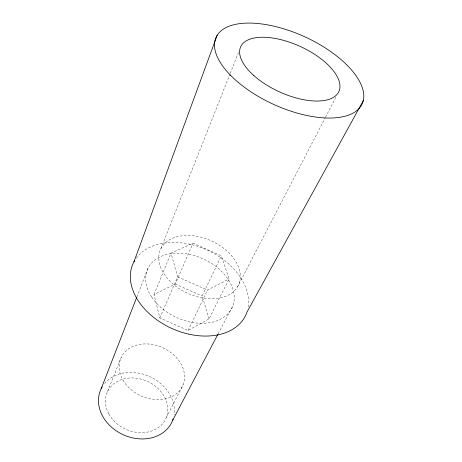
<?xml version="1.0" encoding="UTF-8"?>
<svg xmlns="http://www.w3.org/2000/svg" width="462" height="462" viewBox="0 0 462 462"><rect width="100%" height="100%" fill="white"/><g stroke="black" fill="none" stroke-linecap="round" stroke-linejoin="round"><path stroke-width="0.35" stroke-dasharray="2.31 1.73" d="M136.891 296.91L148.106 268.081M160.897 248.648L229.984 74.018M230.249 73.348L238.456 52.61M107.525 391.568L121.258 357.299M153.99 294.473L170.98 253.13L193.012 243.22L221.321 255.809L229.088 278.956L209.032 318.901L188.063 330.469L159.835 317.954L153.99 294.473L175.3 284.066L193.012 243.22M159.835 317.954L177.61 276.842L170.98 253.13M209.032 318.901L202.148 295.986L221.321 255.809M188.063 330.469L207.461 290.101L229.088 278.956M166.291 417.544L183.148 384.69M237.537 286.833A42.856 28.771 24.5 0 0 193.439 235.828A42.856 28.771 24.5 0 0 167.7 278.702A42.856 28.771 24.5 0 0 237.537 286.833L325.161 117.914M325.496 117.273L336.446 96.16M218.174 333.755L232.906 305.74M177.61 276.842L207.461 290.101M175.3 284.066L202.148 295.986M104.585 383.495A39.103 31.953 24.5 0 1 149.572 376.524A39.103 31.953 24.5 0 1 174.07 414.957M136.198 258.229A61.972 43.006 24.5 0 1 206.988 249.965A61.972 43.006 24.5 0 1 247.938 308.616M151.848 297.285A46.443 32.207 24.5 0 0 228.609 313.034A46.443 32.207 24.5 0 0 189.362 254.36A46.443 32.207 24.5 0 0 151.848 297.285M108.801 413.917A32.144 26.259 24.5 0 0 162.791 423.475A32.144 26.259 24.5 0 0 138.167 378.493A32.144 26.259 24.5 0 0 108.801 413.917M122.979 380.105A33.865 26.467 24.5 0 0 179.602 390.667A33.865 26.467 24.5 0 0 153.003 344.577A33.865 26.467 24.5 0 0 122.979 380.105"/><path stroke-width="0.69" d="M133.951 261.798L217.198 35.21M101.166 388.756L136.631 297.58M172.638 420.345L217.839 334.396M363.282 100.652L247.02 312.012A61.972 43.006 24.5 0 1 171.512 328.32A61.972 43.006 24.5 0 1 134.638 260.58M173.1 419.04A39.103 31.953 24.5 0 1 123.285 434.771A39.103 31.953 24.5 0 1 102.16 386.925M230.44 75.191A80.278 37.214 24.5 0 0 358.443 109.176A80.278 37.214 24.5 0 0 278.517 27.322A80.278 37.214 24.5 0 0 230.44 75.191M253.886 75.601A53.967 24.977 24.5 0 0 338.109 92.96A53.967 24.977 24.5 0 0 277.356 38.86A53.967 24.977 24.5 0 0 253.886 75.601"/></g></svg>
